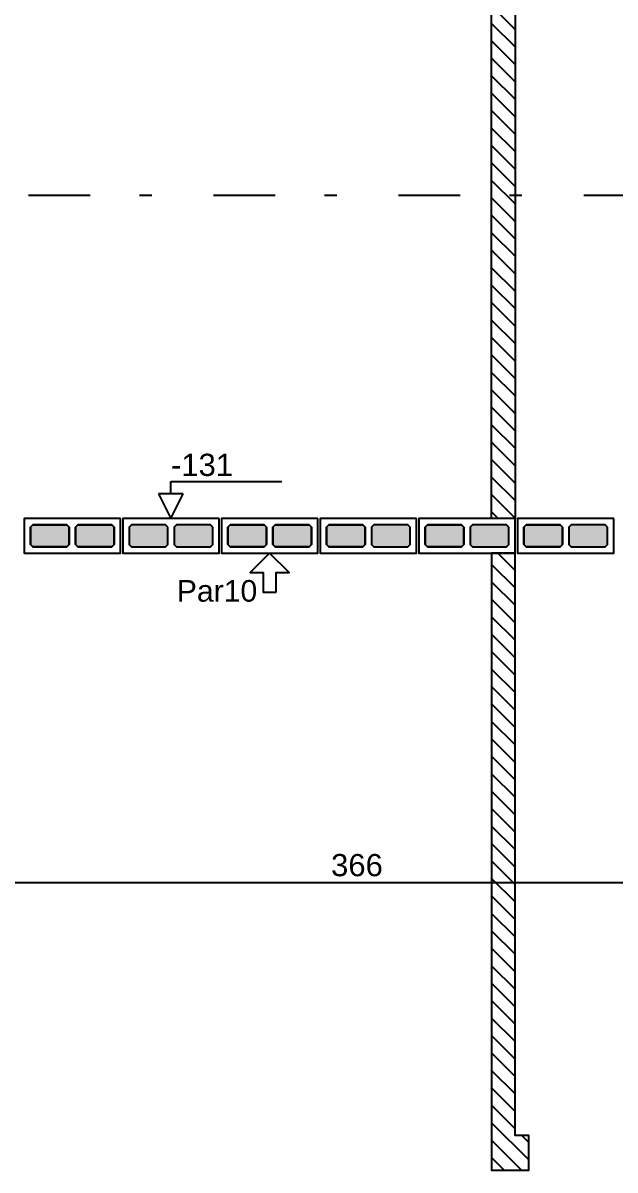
# Model space of a CAD drawing. Extents: x 0 to 119, y 0 to 84.
# Drawn here: x 17.73 to 22.53, y 44.84 to 54.14 of the extents above; entities that cross this region are included whole.
import ezdxf

# ---------------------------------------------------------------- set-up
doc = ezdxf.new("R2010")
doc.units = 0
doc.header["$MEASUREMENT"] = 0
doc.linetypes.add('ESTILO_TQS_0003', pattern=[1.5, 0.5, -0.4, 0.1, -0.5])
doc.linetypes.add('ESTILO_TQS_0005', pattern=[0.4, 0.3, -0.1])
for name, color, linetype in [('20', 1, 'CONTINUOUS'), ('27', 250, 'CONTINUOUS'), ('29', 9, 'CONTINUOUS'), ('3', 7, 'CONTINUOUS'), ('35', 255, 'CONTINUOUS'), ('9', 8, 'CONTINUOUS')]:
    doc.layers.add(name, color=color, linetype=linetype)
doc.styles.add('TQS_ARIAL', font='arial.ttf')

msp = doc.modelspace()

# ---------------------------------------------------------------- linework, layer by layer
at = {"layer": '20', "color": 1, "linetype": 'ESTILO_TQS_0003'}
msp.add_line((10.273328, 52.74), (47.431347, 52.74), dxfattribs=at)
at = {"layer": '20', "color": 1, "linetype": 'Continuous'}
for p, q in [((18.9278, 50.32), (18.9278, 50.42)), ((18.9278, 50.42), (19.8278, 50.42)), ((19.0278, 50.32), (18.8278, 50.32)), ((18.8278, 50.32), (18.9278, 50.12)), ((18.9278, 50.12), (19.0278, 50.32))]:
    msp.add_line(p, q, dxfattribs=at)
at = {"layer": '27', "color": 250, "linetype": 'ESTILO_TQS_0005'}
for points in [[(18.1028, 50.05), (18.0828, 50.07), (17.8078, 50.07), (17.7878, 50.05), (17.7878, 49.91), (17.8078, 49.89), (18.0828, 49.89), (18.1028, 49.91), (18.1028, 50.05)], [(18.4678, 50.05), (18.4478, 50.07), (18.1728, 50.07), (18.1528, 50.05), (18.1528, 49.91), (18.1728, 49.89), (18.4478, 49.89), (18.4678, 49.91), (18.4678, 50.05)], [(18.9028, 50.05), (18.8828, 50.07), (18.6078, 50.07), (18.5878, 50.05), (18.5878, 49.91), (18.6078, 49.89), (18.8828, 49.89), (18.9028, 49.91), (18.9028, 50.05)], [(19.2678, 50.05), (19.2478, 50.07), (18.9728, 50.07), (18.9528, 50.05), (18.9528, 49.91), (18.9728, 49.89), (19.2478, 49.89), (19.2678, 49.91), (19.2678, 50.05)], [(19.7028, 50.05), (19.6828, 50.07), (19.4078, 50.07), (19.3878, 50.05), (19.3878, 49.91), (19.4078, 49.89), (19.6828, 49.89), (19.7028, 49.91), (19.7028, 50.05)], [(20.0678, 50.05), (20.0478, 50.07), (19.7728, 50.07), (19.7528, 50.05), (19.7528, 49.91), (19.7728, 49.89), (20.0478, 49.89), (20.0678, 49.91), (20.0678, 50.05)], [(20.5028, 50.05), (20.4828, 50.07), (20.2078, 50.07), (20.1878, 50.05), (20.1878, 49.91), (20.2078, 49.89), (20.4828, 49.89), (20.5028, 49.91), (20.5028, 50.05)], [(20.8678, 50.05), (20.8478, 50.07), (20.5728, 50.07), (20.5528, 50.05), (20.5528, 49.91), (20.5728, 49.89), (20.8478, 49.89), (20.8678, 49.91), (20.8678, 50.05)], [(21.3028, 50.05), (21.2828, 50.07), (21.0078, 50.07), (20.9878, 50.05), (20.9878, 49.91), (21.0078, 49.89), (21.2828, 49.89), (21.3028, 49.91), (21.3028, 50.05)], [(21.6678, 50.05), (21.6478, 50.07), (21.3728, 50.07), (21.3528, 50.05), (21.3528, 49.91), (21.3728, 49.89), (21.6478, 49.89), (21.6678, 49.91), (21.6678, 50.05)], [(22.1028, 50.05), (22.0828, 50.07), (21.8078, 50.07), (21.7878, 50.05), (21.7878, 49.91), (21.8078, 49.89), (22.0828, 49.89), (22.1028, 49.91), (22.1028, 50.05)], [(22.4678, 50.05), (22.4478, 50.07), (22.1728, 50.07), (22.1528, 50.05), (22.1528, 49.91), (22.1728, 49.89), (22.4478, 49.89), (22.4678, 49.91), (22.4678, 50.05)]]:
    msp.add_lwpolyline(points, dxfattribs=at)
at = {"layer": '29', "color": 9, "linetype": 'Continuous'}
for p, q in [((21.527489, 54.274358), (21.718194, 54.083653)), ((21.527489, 54.132937), (21.718194, 53.942231)), ((21.527489, 53.991515), (21.718194, 53.80081)), ((21.527489, 53.850094), (21.718194, 53.659389)), ((21.527489, 53.708672), (21.718194, 53.517967)), ((21.527489, 53.567251), (21.718194, 53.376546)), ((21.527489, 53.42583), (21.718194, 53.235125)), ((21.527489, 53.284408), (21.718194, 53.093703)), ((21.527489, 53.142987), (21.718194, 52.952282)), ((21.527489, 53.001566), (21.718194, 52.810861)), ((21.527489, 52.860144), (21.718194, 52.669439)), ((21.527489, 52.718723), (21.718194, 52.528018)), ((21.527489, 52.577302), (21.718194, 52.386597)), ((21.527489, 52.43588), (21.718194, 52.245175)), ((21.527489, 52.294459), (21.718194, 52.103754)), ((21.527489, 52.153038), (21.718194, 51.962333)), ((21.527489, 52.011616), (21.718194, 51.820911)), ((21.527489, 51.870195), (21.718194, 51.67949)), ((21.527489, 51.728773), (21.718194, 51.538068)), ((21.527489, 51.587352), (21.718194, 51.396647)), ((21.527489, 51.445931), (21.718194, 51.255226)), ((21.527489, 51.304509), (21.718194, 51.113804)), ((21.527489, 51.163088), (21.718194, 50.972383)), ((21.527489, 51.021667), (21.718194, 50.830962)), ((21.527489, 50.880245), (21.718194, 50.68954)), ((21.527489, 50.738824), (21.718194, 50.548119)), ((21.527489, 50.597403), (21.718194, 50.406698)), ((21.527489, 50.455981), (21.718194, 50.265276)), ((21.527489, 50.31456), (21.718194, 50.123855)), ((21.527489, 50.173139), (21.580725, 50.119903)), ((21.57768, 49.840105), (21.718194, 49.699591)), ((21.527489, 49.748875), (21.718194, 49.558169)), ((21.527489, 49.607453), (21.718194, 49.416748)), ((21.527489, 49.466032), (21.718194, 49.275327)), ((21.527489, 49.32461), (21.718194, 49.133905)), ((21.527489, 49.183189), (21.718194, 48.992484)), ((21.527489, 49.041768), (21.718194, 48.851063)), ((21.527489, 48.900346), (21.718194, 48.709641)), ((21.527489, 48.758925), (21.718194, 48.56822)), ((21.527489, 48.617504), (21.718194, 48.426799)), ((21.527489, 48.476082), (21.718194, 48.285377)), ((21.527489, 48.334661), (21.718194, 48.143956)), ((21.527489, 48.19324), (21.718194, 48.002535)), ((21.527489, 48.051818), (21.718194, 47.861113)), ((21.527489, 47.910397), (21.718194, 47.719692)), ((21.527489, 47.768976), (21.718194, 47.57827)), ((21.527489, 47.627554), (21.718194, 47.436849)), ((21.527489, 47.486133), (21.718194, 47.295428)), ((21.527489, 47.344711), (21.718194, 47.154006)), ((21.527489, 47.20329), (21.718194, 47.012585)), ((21.527489, 47.061869), (21.718194, 46.871164)), ((21.527489, 46.920447), (21.718194, 46.729742)), ((21.527489, 46.779026), (21.718194, 46.588321)), ((21.527489, 46.637605), (21.718194, 46.4469)), ((21.527489, 46.496183), (21.718194, 46.305478)), ((21.527489, 46.354762), (21.718194, 46.164057)), ((21.527489, 46.213341), (21.718194, 46.022636)), ((21.527489, 46.071919), (21.718194, 45.881214)), ((21.527489, 45.930498), (21.718194, 45.739793)), ((21.527489, 45.789077), (21.718194, 45.598371)), ((21.527489, 45.647655), (21.718194, 45.45695)), ((21.527489, 45.506234), (21.718194, 45.315529)), ((21.527489, 45.364812), (21.718194, 45.174107)), ((21.527489, 45.223391), (21.828194, 44.922686)), ((21.772412, 45.119889), (21.828194, 45.064107)), ((21.527489, 45.08197), (21.769407, 44.840052)), ((21.527489, 44.940548), (21.627986, 44.840052))]:
    msp.add_line(p, q, dxfattribs=at)
for points in [[(21.527489, 50.119761), (21.527489, 55.119948), (21.828194, 55.119948), (21.828194, 54.839947), (21.718194, 54.84027), (21.718194, 50.12027), (21.527489, 50.119761)], [(21.527489, 49.840239), (21.527489, 44.840052), (21.828194, 44.840052), (21.828194, 45.120053), (21.718194, 45.11973), (21.718194, 49.83973), (21.527489, 49.840239)]]:
    msp.add_lwpolyline(points, dxfattribs=at)
at = {"layer": '3', "color": 7, "linetype": 'Continuous'}
for points in [[(18.5178, 50.12), (17.7378, 50.12), (17.7378, 49.84), (18.5178, 49.84), (18.5178, 50.12)], [(19.3178, 50.12), (18.5378, 50.12), (18.5378, 49.84), (19.3178, 49.84), (19.3178, 50.12)], [(20.1178, 50.12), (19.3378, 50.12), (19.3378, 49.84), (20.1178, 49.84), (20.1178, 50.12)], [(20.9178, 50.12), (20.1378, 50.12), (20.1378, 49.84), (20.9178, 49.84), (20.9178, 50.12)], [(21.7178, 50.12), (20.9378, 50.12), (20.9378, 49.84), (21.7178, 49.84), (21.7178, 50.12)], [(22.5178, 50.12), (21.7378, 50.12), (21.7378, 49.84), (22.5178, 49.84), (22.5178, 50.12)], [(19.780458, 49.524053), (19.780458, 49.682026), (19.885774, 49.682026), (19.7278, 49.84), (19.569826, 49.682026), (19.675142, 49.682026), (19.675142, 49.524053), (19.780458, 49.524053)]]:
    msp.add_lwpolyline(points, dxfattribs=at)
at = {"layer": '35', "color": 255, "linetype": 'Continuous'}
msp.add_line((24.1378, 47.167311), (16.8178, 47.167311), dxfattribs=at)
at = {"layer": '9', "color": 8, "linetype": 'Continuous'}
for points in [[(17.7878, 50.05), (17.8078, 50.07), (18.0828, 50.07), (18.1028, 50.05), (18.1028, 49.91), (18.0828, 49.89), (17.8078, 49.89), (17.7878, 49.91), (17.7878, 50.05)], [(18.1528, 50.05), (18.1728, 50.07), (18.4478, 50.07), (18.4678, 50.05), (18.4678, 49.91), (18.4478, 49.89), (18.1728, 49.89), (18.1528, 49.91), (18.1528, 50.05)], [(18.9028, 50.05), (18.8828, 50.07), (18.6078, 50.07), (18.5878, 50.05), (18.5878, 49.91), (18.6078, 49.89), (18.8828, 49.89), (18.9028, 49.91), (18.9028, 50.05)], [(19.2678, 50.05), (19.2478, 50.07), (18.9728, 50.07), (18.9528, 50.05), (18.9528, 49.91), (18.9728, 49.89), (19.2478, 49.89), (19.2678, 49.91), (19.2678, 50.05)], [(19.3878, 50.05), (19.4078, 50.07), (19.6828, 50.07), (19.7028, 50.05), (19.7028, 49.91), (19.6828, 49.89), (19.4078, 49.89), (19.3878, 49.91), (19.3878, 50.05)], [(19.7528, 50.05), (19.7728, 50.07), (20.0478, 50.07), (20.0678, 50.05), (20.0678, 49.91), (20.0478, 49.89), (19.7728, 49.89), (19.7528, 49.91), (19.7528, 50.05)], [(20.1878, 50.05), (20.2078, 50.07), (20.4828, 50.07), (20.5028, 50.05), (20.5028, 49.91), (20.4828, 49.89), (20.2078, 49.89), (20.1878, 49.91), (20.1878, 50.05)], [(20.8678, 50.05), (20.8478, 50.07), (20.5728, 50.07), (20.5528, 50.05), (20.5528, 49.91), (20.5728, 49.89), (20.8478, 49.89), (20.8678, 49.91), (20.8678, 50.05)], [(20.9878, 50.05), (21.0078, 50.07), (21.2828, 50.07), (21.3028, 50.05), (21.3028, 49.91), (21.2828, 49.89), (21.0078, 49.89), (20.9878, 49.91), (20.9878, 50.05)], [(21.6678, 50.05), (21.6478, 50.07), (21.3728, 50.07), (21.3528, 50.05), (21.3528, 49.91), (21.3728, 49.89), (21.6478, 49.89), (21.6678, 49.91), (21.6678, 50.05)], [(21.7878, 50.05), (21.8078, 50.07), (22.0828, 50.07), (22.1028, 50.05), (22.1028, 49.91), (22.0828, 49.89), (21.8078, 49.89), (21.7878, 49.91), (21.7878, 50.05)], [(22.4678, 50.05), (22.4478, 50.07), (22.1728, 50.07), (22.1528, 50.05), (22.1528, 49.91), (22.1728, 49.89), (22.4478, 49.89), (22.4678, 49.91), (22.4678, 50.05)]]:
    msp.add_lwpolyline(points, dxfattribs=at)
for points in [[(17.7878, 50.05), (17.8078, 50.07), (18.0828, 50.07)], [(17.7878, 50.05), (18.0828, 50.07), (18.1028, 50.05)], [(17.7878, 50.05), (18.1028, 50.05), (18.1028, 49.91)], [(17.7878, 50.05), (18.1028, 49.91), (18.0828, 49.89)], [(17.7878, 50.05), (18.0828, 49.89), (17.8078, 49.89)], [(17.7878, 50.05), (17.8078, 49.89), (17.7878, 49.91)], [(17.7878, 50.05), (17.7878, 49.91), (17.7878, 50.05)], [(18.1528, 50.05), (18.1728, 50.07), (18.4478, 50.07)], [(18.1528, 50.05), (18.4478, 50.07), (18.4678, 50.05)], [(18.1528, 50.05), (18.4678, 50.05), (18.4678, 49.91)], [(18.1528, 50.05), (18.4678, 49.91), (18.4478, 49.89)], [(18.1528, 50.05), (18.4478, 49.89), (18.1728, 49.89)], [(18.1528, 50.05), (18.1728, 49.89), (18.1528, 49.91)], [(18.1528, 50.05), (18.1528, 49.91), (18.1528, 50.05)], [(18.9028, 50.05), (18.6078, 50.07), (18.5878, 50.05)], [(18.9028, 50.05), (18.5878, 50.05), (18.5878, 49.91)], [(18.9028, 50.05), (18.5878, 49.91), (18.6078, 49.89)], [(18.9028, 50.05), (18.8828, 50.07), (18.6078, 50.07)], [(18.9028, 50.05), (18.6078, 49.89), (18.8828, 49.89)], [(18.9028, 50.05), (18.8828, 49.89), (18.9028, 49.91)], [(18.9028, 50.05), (18.9028, 49.91), (18.9028, 50.05)], [(19.2678, 50.05), (18.9728, 50.07), (18.9528, 50.05)], [(19.2678, 50.05), (18.9528, 50.05), (18.9528, 49.91)], [(19.2678, 50.05), (18.9528, 49.91), (18.9728, 49.89)], [(19.2678, 50.05), (19.2478, 50.07), (18.9728, 50.07)], [(19.2678, 50.05), (18.9728, 49.89), (19.2478, 49.89)], [(19.2678, 50.05), (19.2478, 49.89), (19.2678, 49.91)], [(19.2678, 50.05), (19.2678, 49.91), (19.2678, 50.05)], [(19.3878, 50.05), (19.4078, 50.07), (19.6828, 50.07)], [(19.3878, 50.05), (19.6828, 50.07), (19.7028, 50.05)], [(19.3878, 50.05), (19.7028, 50.05), (19.7028, 49.91)], [(19.3878, 50.05), (19.7028, 49.91), (19.6828, 49.89)], [(19.3878, 50.05), (19.6828, 49.89), (19.4078, 49.89)], [(19.3878, 50.05), (19.4078, 49.89), (19.3878, 49.91)], [(19.3878, 50.05), (19.3878, 49.91), (19.3878, 50.05)], [(19.7528, 50.05), (19.7728, 50.07), (20.0478, 50.07)], [(19.7528, 50.05), (20.0478, 50.07), (20.0678, 50.05)], [(19.7528, 50.05), (20.0678, 50.05), (20.0678, 49.91)], [(19.7528, 50.05), (20.0678, 49.91), (20.0478, 49.89)], [(19.7528, 50.05), (20.0478, 49.89), (19.7728, 49.89)], [(19.7528, 50.05), (19.7728, 49.89), (19.7528, 49.91)], [(19.7528, 50.05), (19.7528, 49.91), (19.7528, 50.05)], [(20.1878, 50.05), (20.2078, 50.07), (20.4828, 50.07)], [(20.1878, 50.05), (20.4828, 50.07), (20.5028, 50.05)], [(20.1878, 50.05), (20.5028, 50.05), (20.5028, 49.91)], [(20.1878, 50.05), (20.5028, 49.91), (20.4828, 49.89)], [(20.1878, 50.05), (20.4828, 49.89), (20.2078, 49.89)], [(20.1878, 50.05), (20.2078, 49.89), (20.1878, 49.91)], [(20.1878, 50.05), (20.1878, 49.91), (20.1878, 50.05)], [(20.8678, 50.05), (20.5728, 50.07), (20.5528, 50.05)], [(20.8678, 50.05), (20.5528, 50.05), (20.5528, 49.91)], [(20.8678, 50.05), (20.5528, 49.91), (20.5728, 49.89)], [(20.8678, 50.05), (20.8478, 50.07), (20.5728, 50.07)], [(20.8678, 50.05), (20.5728, 49.89), (20.8478, 49.89)], [(20.8678, 50.05), (20.8478, 49.89), (20.8678, 49.91)], [(20.8678, 50.05), (20.8678, 49.91), (20.8678, 50.05)], [(20.9878, 50.05), (21.0078, 50.07), (21.2828, 50.07)], [(20.9878, 50.05), (21.2828, 50.07), (21.3028, 50.05)], [(20.9878, 50.05), (21.3028, 50.05), (21.3028, 49.91)], [(20.9878, 50.05), (21.3028, 49.91), (21.2828, 49.89)], [(20.9878, 50.05), (21.2828, 49.89), (21.0078, 49.89)], [(20.9878, 50.05), (21.0078, 49.89), (20.9878, 49.91)], [(20.9878, 50.05), (20.9878, 49.91), (20.9878, 50.05)], [(21.6678, 50.05), (21.3728, 50.07), (21.3528, 50.05)], [(21.6678, 50.05), (21.3528, 50.05), (21.3528, 49.91)], [(21.6678, 50.05), (21.3528, 49.91), (21.3728, 49.89)], [(21.6678, 50.05), (21.6478, 50.07), (21.3728, 50.07)], [(21.6678, 50.05), (21.3728, 49.89), (21.6478, 49.89)], [(21.6678, 50.05), (21.6478, 49.89), (21.6678, 49.91)], [(21.6678, 50.05), (21.6678, 49.91), (21.6678, 50.05)], [(21.7878, 50.05), (21.8078, 50.07), (22.0828, 50.07)], [(21.7878, 50.05), (22.0828, 50.07), (22.1028, 50.05)], [(21.7878, 50.05), (22.1028, 50.05), (22.1028, 49.91)], [(21.7878, 50.05), (22.1028, 49.91), (22.0828, 49.89)], [(21.7878, 50.05), (22.0828, 49.89), (21.8078, 49.89)], [(21.7878, 50.05), (21.8078, 49.89), (21.7878, 49.91)], [(21.7878, 50.05), (21.7878, 49.91), (21.7878, 50.05)], [(22.4678, 50.05), (22.1728, 50.07), (22.1528, 50.05)], [(22.4678, 50.05), (22.1528, 50.05), (22.1528, 49.91)], [(22.4678, 50.05), (22.1528, 49.91), (22.1728, 49.89)], [(22.4678, 50.05), (22.4478, 50.07), (22.1728, 50.07)], [(22.4678, 50.05), (22.1728, 49.89), (22.4478, 49.89)], [(22.4678, 50.05), (22.4478, 49.89), (22.4678, 49.91)], [(22.4678, 50.05), (22.4678, 49.91), (22.4678, 50.05)]]:
    msp.add_solid(points, dxfattribs=at)

# ---------------------------------------------------------------- texts
at = {"layer": '20', "color": 1, "linetype": 'ESTILO_TQS_0003', "style": 'TQS_ARIAL'}
msp.add_text('-131', height=0.18, dxfattribs=at).set_placement((18.9278, 50.465))
at = {"layer": '3', "color": 7, "linetype": 'Continuous', "style": 'TQS_ARIAL'}
msp.add_text('Par10', height=0.175, dxfattribs=at).set_placement((18.974938, 49.44625))
at = {"layer": '35', "color": 255, "linetype": 'Continuous', "style": 'TQS_ARIAL'}
msp.add_text('366', height=0.18, dxfattribs=at).set_placement((20.2258, 47.221311))

doc.saveas('drawing.dxf')
